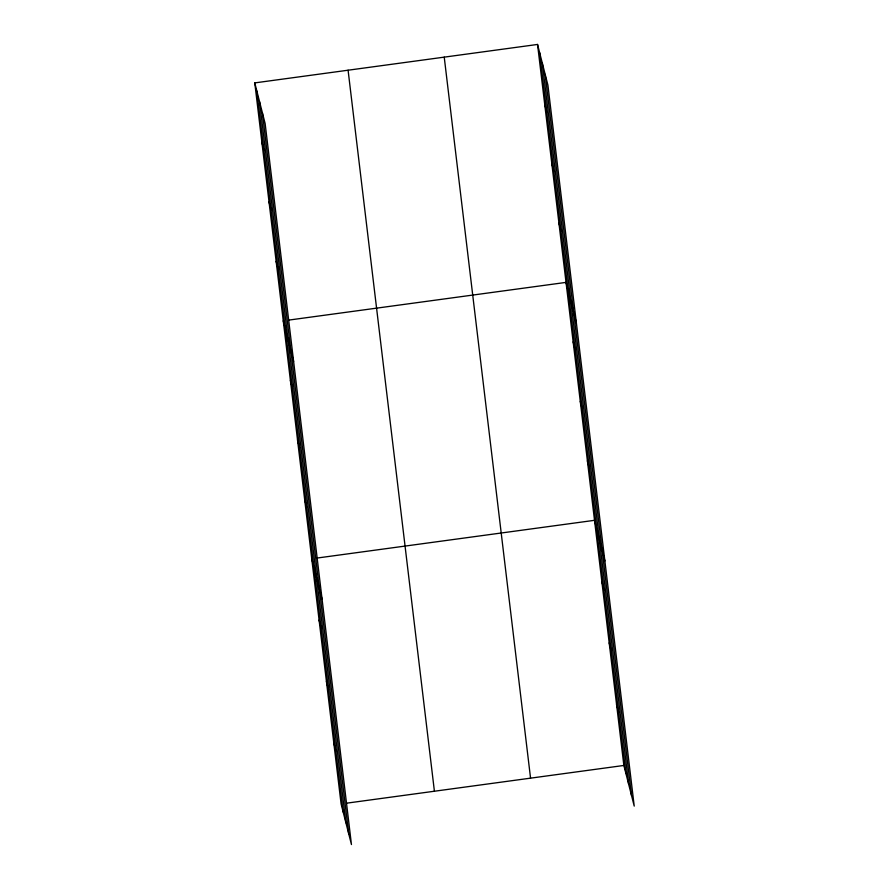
<?xml version="1.0" encoding="UTF-8"?>
<svg xmlns="http://www.w3.org/2000/svg" width="889" height="889" viewBox="0 0 889 889"><rect width="100%" height="100%" fill="white"/><g stroke="black" fill="none" stroke-linecap="round" stroke-linejoin="round"><path stroke-width="1.33" d="M254.776 82.899L265.133 123.538L351.455 844.55L341.098 803.923L254.776 82.899L537.545 44.45L547.902 85.077L634.224 806.101L623.867 765.462L537.545 44.45M288.747 320.096L566.037 282.391L576.394 323.018M317.229 558.025L594.519 520.321L604.876 560.948M346.588 803.178L623.867 765.462M544.668 103.935L546.735 112.047M551.791 163.42L553.858 171.533M558.914 222.906L560.981 231.018M573.161 341.865L575.227 349.988M580.284 401.35L582.351 409.473M587.396 460.835L589.474 468.959M601.864 581.606L603.931 589.729M609.198 642.891L611.265 651.015M616.533 704.177L618.6 712.3M261.888 142.384L263.966 150.508M269.011 201.87L271.089 209.982M276.135 261.355L278.201 269.467M283.258 320.84L293.614 361.467M290.381 380.325L292.448 388.437M297.504 439.811L299.571 447.923M304.627 499.285L306.694 507.408M311.739 558.77L322.096 599.408M319.084 620.055L321.151 628.179M326.419 681.352L328.486 689.464M333.753 742.637L335.82 750.749M545.168 74.354L631.49 795.366M542.357 63.297L628.679 784.309M539.623 52.562L625.945 773.586M444.233 57.14L530.555 778.153M348.088 70.209L434.41 791.232M262.388 112.803L348.71 833.815M259.577 101.746L345.899 822.769M256.843 91.022L343.165 812.035"/></g></svg>
